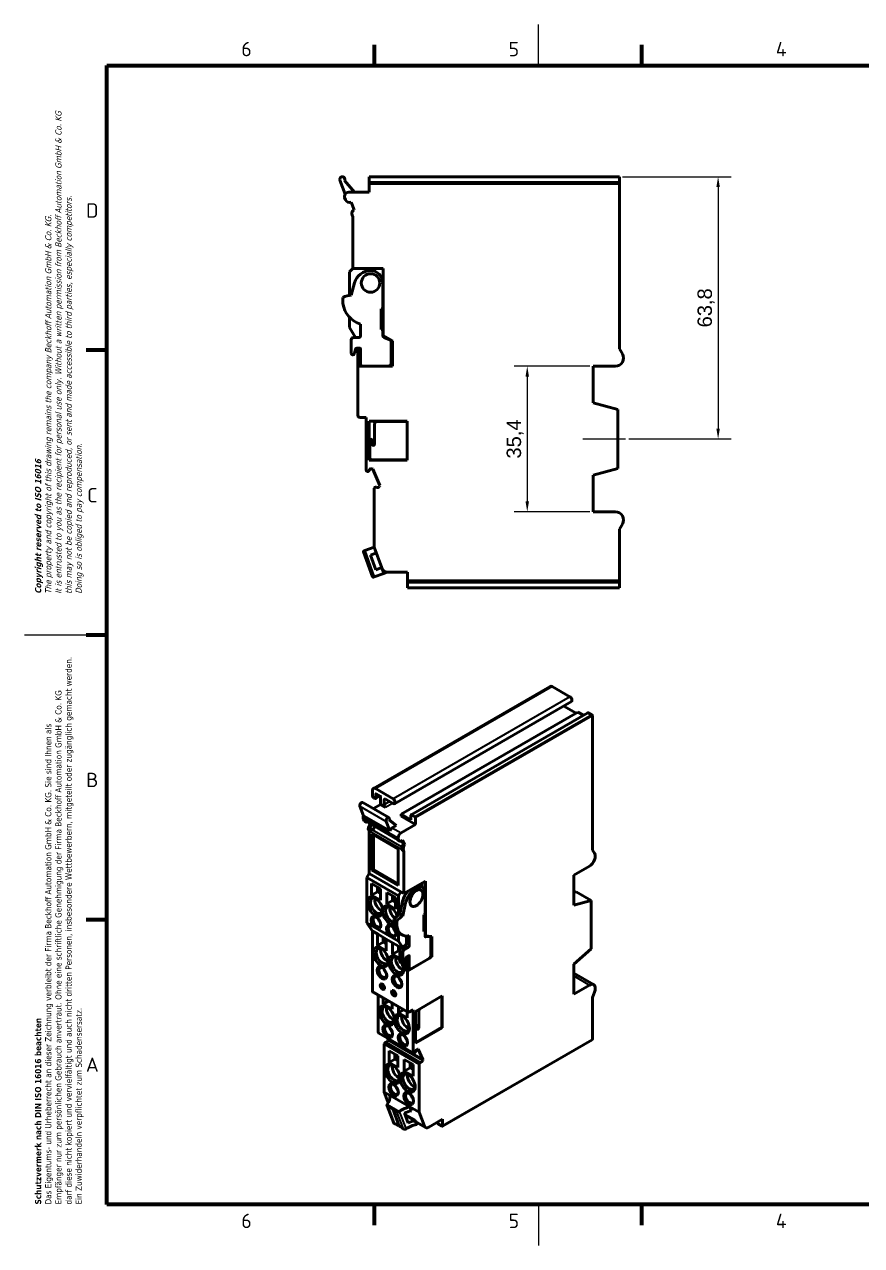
# Model space of a CAD drawing. Header units: millimetres. Extents: x 0 to 415, y 0 to 297.
# Drawn here: x 0 to 203.5, y 0 to 297 of the extents above; entities that cross this region are included whole.
import ezdxf

# ---------------------------------------------------------------- set-up
doc = ezdxf.new("R2010")
doc.units = ezdxf.units.MM
doc.layers.add('Bemaßung (ISO)', color=150, linetype='Continuous', lineweight=25, true_color=0x0080ff)
for name, color, linetype, lineweight in [('Mittellinie (ISO)', 7, 'Continuous', 25), ('Rahmen (ISO)', 7, 'Continuous', 70), ('Rahmen Mittel', 7, 'Continuous', 50), ('Sichtbar (ISO)', 7, 'Continuous', 50), ('Sichtbar schmal (ISO)', 7, 'Continuous', 35)]:
    doc.layers.add(name, color=color, linetype=linetype, lineweight=lineweight)
doc.styles.add('Bezeichnungstext (DIN)', font='arial.ttf')
doc.styles.add('FERTIG Motors-DIN-3_5mm', font='isocpeur.ttf')
doc.styles.add('Notiztext (DIN)', font='arial.ttf')
doc.dimstyles.new('Standard (DIN) online', dxfattribs={"dimtxt": 3.5, "dimasz": 2.5, "dimexe": 3.175, "dimexo": 0.8, "dimgap": 0.8, "dimtad": 1, "dimdec": 1, "dimrnd": 1e-08, "dimtxsty": 'Bezeichnungstext (DIN)', "dimcen": 0.09, "dimdle": 10, "dimclrd": 7, "dimclre": 7, "dimclrt": 7, "dimadec": 0, "dimazin": 2, "dimtfac": 1, "dimtmove": 0, "dimatfit": 3, "dimfxl": 1, "dimtolj": 1, "dimtzin": 0, "dimlwd": 25, "dimlwe": 25, "dimarcsym": 0})

# ---------------------------------------------------------------- blocks, each defined once
blk = doc.blocks.new('Ränder A3-QUER')
at = {"layer": 'Rahmen (ISO)', "lineweight": 25}
for p, q in [((125, 287), (125, 297)), ((20, 148.5), (0, 148.5)), ((125, 10), (125, 0))]:
    blk.add_line(p, q, dxfattribs=at)
at = {"layer": 'Rahmen (ISO)'}
for p, q in [((85, 292), (85, 287)), ((150, 292), (150, 287)), ((20, 287), (410, 287)), ((20, 10), (20, 287)), ((20, 217.75), (15, 217.75)), ((20, 148.5), (15, 148.5)), ((20, 79.25), (15, 79.25)), ((410, 10), (20, 10)), ((85, 10), (85, 5)), ((150, 10), (150, 5))]:
    blk.add_line(p, q, dxfattribs=at)
at = {"layer": 'Rahmen (ISO)', "char_height": 1.5, "attachment_point": 1, "rotation": 90, "line_spacing_factor": 0.987884, "style": 'Notiztext (DIN)'}
for s, insert in [('\\fTahoma|b1|i1;\\H1.5000;Copyright reserved to ISO 16016\\P\\fTahoma|b0|i1;\\H1.5000;The property and copyright of this drawing remains the company Beckhoff Automation GmbH & Co. KG. \\P\\fTahoma|b0|i1;\\H1.5000;It is entrusted to you as the recipient for personal use only. Without a written permission from Beckhoff Automation GmbH & Co. KG \\P\\fTahoma|b0|i1;\\H1.5000;this may not be copied and reproduced, or sent and made accessible to third parties, especially competitors. \\P\\fTahoma|b0|i1;\\H1.5000;Doing so is obliged to pay compensation.', (2.57, 158.5)), ('\\fTahoma|b1|i0;\\H1.5000;Schutzvermerk nach DIN ISO 16016 beachten\\P\\fTahoma|b0|i0;\\H1.5000;Das Eigentums- und Urheberrecht an dieser Zeichnung verbleibt der Firma Beckhoff Automation GmbH & Co. KG. Sie sind Ihnen als\\P\\fTahoma|b0|i0;\\H1.5000;Empfänger nur zum persönlichen Gebrauch anvertraut. Ohne eine schriftliche Genehmigung der Firma Beckhoff Automation GmbH & Co. KG \\P\\fTahoma|b0|i0;\\H1.5000;darf diese nicht kopiert und vervielfältigt und auch nicht dritten Personen, insbesondere Wettbewerbern, mitgeteilt oder zugänglich gemacht werden. \\P\\fTahoma|b0|i0;\\H1.5000;Ein Zuwiderhandeln verpflichtet zum Schadensersatz.', (2.57, 10))]:
    blk.add_mtext(s, dxfattribs=dict(at, insert=insert))
at = {"layer": 'Rahmen Mittel', "char_height": 3.5, "attachment_point": 5, "style": 'FERTIG Motors-DIN-3_5mm'}
for s, insert, width in [('\\fISOCPEUR|b0|i0;6', (54, 291), 65.5864), ('\\fISOCPEUR|b0|i0;5', (119, 291), 65.5864), ('\\fISOCPEUR|b0|i0;4', (184, 291), 65.5864), ('\\fISOCPEUR|b0|i0;D', (16.5, 251.75), 5.0047), ('\\fISOCPEUR|b0|i0;C', (16.5, 182.5), 5.0047), ('\\fISOCPEUR|b0|i0;B', (16.5, 113.25), 5.0047), ('\\fISOCPEUR|b0|i0;A', (16.5, 44), 5.0047), ('\\fISOCPEUR|b0|i0;6', (54, 6), 65.5864), ('\\fISOCPEUR|b0|i0;5', (119, 6), 65.5864), ('\\fISOCPEUR|b0|i0;4', (184, 6), 65.5864)]:
    blk.add_mtext(s, dxfattribs=dict(at, insert=insert, width=width))
blk = doc.blocks.new('*D36')
at = {"layer": 'Bemaßung (ISO)', "color": 7, "lineweight": 25, "transparency": 16777216}
for p, q in [((145.45, 259.97), (171.83, 259.97)), ((168.65, 257.47), (168.65, 198.67)), ((146.95, 196.17), (171.83, 196.17))]:
    blk.add_line(p, q, dxfattribs=at)
at = {"layer": 'Bemaßung (ISO)', "color": 7, "transparency": 16777216}
for points in [[(168.24, 257.47), (169.07, 257.47), (168.65, 259.97)], [(168.24, 198.67), (169.07, 198.67), (168.65, 196.17)]]:
    blk.add_solid(points, dxfattribs=at)
at = {"layer": 'Defpoints', "color": 0, "transparency": 16777216}
for p in [(144.65, 259.97), (146.15, 196.17), (168.65, 196.17)]:
    blk.add_point(p, dxfattribs=at)
at = {"layer": 'Bemaßung (ISO)', "color": 7, "lineweight": 25, "transparency": 16777216, "insert": (163.65, 228.07), "char_height": 3.5, "attachment_point": 2, "rotation": 90, "style": 'Bezeichnungstext (DIN)'}
blk.add_mtext('\\A1;63,8', dxfattribs=at)
blk = doc.blocks.new('*D37')
at = {"layer": 'Bemaßung (ISO)', "color": 7, "lineweight": 25, "transparency": 16777216}
for p, q in [((137.45, 213.87), (119.07, 213.87)), ((122.25, 211.37), (122.25, 180.97)), ((137.45, 178.47), (119.07, 178.47))]:
    blk.add_line(p, q, dxfattribs=at)
at = {"layer": 'Bemaßung (ISO)', "color": 7, "transparency": 16777216}
for points in [[(121.83, 211.37), (122.67, 211.37), (122.25, 213.87)], [(121.83, 180.97), (122.67, 180.97), (122.25, 178.47)]]:
    blk.add_solid(points, dxfattribs=at)
at = {"layer": 'Defpoints', "color": 0, "transparency": 16777216}
for p in [(138.25, 213.87), (122.25, 178.47), (138.25, 178.47)]:
    blk.add_point(p, dxfattribs=at)
at = {"layer": 'Bemaßung (ISO)', "color": 7, "lineweight": 25, "transparency": 16777216, "insert": (117.24, 196.17), "char_height": 3.5, "attachment_point": 2, "rotation": 90, "style": 'Bezeichnungstext (DIN)'}
blk.add_mtext('\\A1;35,4', dxfattribs=at)

msp = doc.modelspace()

# ---------------------------------------------------------------- linework, layer by layer
at = {"layer": 'Mittellinie (ISO)', "linetype": 'Continuous'}
msp.add_line((135.75, 196.17), (146.15, 196.17), dxfattribs=at)
at = {"layer": 'Sichtbar (ISO)'}
for p, q in [((76.72, 259.16), (77.99, 255.68)), ((80.23, 256.17), (77.8, 259.06)), ((144.65, 259.97), (83.85, 259.97)), ((83.85, 259.97), (83.85, 258.57)), ((144.65, 258.57), (83.85, 258.57)), ((83.85, 258.37), (83.85, 258.57)), ((144.65, 259.97), (144.65, 258.57)), ((144.65, 258.37), (144.65, 258.57)), ((83.85, 256.17), (78.85, 256.17)), ((144.65, 258.37), (83.85, 258.37)), ((83.85, 258.37), (83.85, 258.17)), ((83.85, 256.17), (83.85, 258.17)), ((144.65, 258.37), (144.65, 258.17)), ((144.65, 218.13), (144.65, 258.17)), ((77.85, 255.17), (77.85, 254.99)), ((77.86, 254.88), (77.85, 254.88)), ((77.85, 254.88), (78.09, 254.31)), ((79.4, 253.78), (80.18, 251.94)), ((79.65, 250.63), (79.85, 250.17)), ((79.85, 250.17), (79.85, 237.62)), ((79.05, 236.82), (79.85, 237.62)), ((79.85, 237.62), (87.25, 237.62)), ((87.25, 237.62), (87.25, 221.31)), ((79.05, 231.09), (79.05, 236.82)), ((80.28, 234.14), (79.48, 231.12)), ((87.15, 227.82), (87.15, 234.12)), ((77.45, 230.56), (77.45, 229.12)), ((79.05, 223.28), (79.05, 225.75)), ((86.75, 222.82), (86.75, 227.82)), ((86.75, 227.82), (87.15, 227.82)), ((80.47, 220.82), (79.05, 223.28)), ((81.73, 224.12), (81.73, 221.32)), ((87.15, 222.82), (86.75, 222.82)), ((87.15, 221.32), (87.15, 222.82)), ((79.48, 220.32), (79.48, 217.02)), ((81.23, 220.82), (79.98, 220.82)), ((87.25, 221.31), (89.45, 220.04)), ((88.84, 220.28), (87.46, 220.85)), ((89.15, 214.45), (89.15, 219.82)), ((89.45, 220.04), (89.45, 213.92)), ((80.27, 216.94), (80.49, 218.02)), ((80.78, 218.27), (81.53, 218.27)), ((81.05, 213.92), (81.05, 218.27)), ((81.73, 218.07), (81.73, 214.33)), ((145.38, 216.87), (144.65, 218.13)), ((81.05, 213.92), (81.05, 201.92)), ((89.45, 213.92), (81.05, 213.92)), ((138.25, 204.97), (138.25, 213.87)), ((138.25, 213.87), (143.65, 213.87)), ((144.25, 203.36), (138.25, 204.97)), ((144.25, 188.97), (144.25, 203.36)), ((81.55, 201.42), (83.05, 201.42)), ((83.05, 201.42), (83.05, 188.67)), ((83.85, 200.52), (93.05, 200.52)), ((83.85, 191.02), (83.85, 200.52)), ((85.15, 199.92), (85.15, 194.92)), ((93.05, 200.42), (85.65, 200.42)), ((93.05, 200.52), (93.05, 191.02)), ((83.85, 195.72), (83.95, 195.72)), ((83.95, 194.61), (83.85, 194.61)), ((83.95, 195.87), (83.95, 191.62)), ((84.55, 194.89), (84.45, 195.89)), ((84.47, 195.72), (85.05, 195.72)), ((85.05, 195.72), (85.05, 194.69)), ((93.05, 191.02), (83.85, 191.02)), ((84.45, 191.12), (93.05, 191.12)), ((83.8, 188.48), (83.9, 188.66)), ((84.51, 188.89), (84.72, 188.8)), ((84.72, 188.8), (86.39, 184.86)), ((138.25, 187.37), (144.25, 188.97)), ((138.25, 178.47), (138.25, 187.37)), ((85.05, 184.22), (85.05, 169.87)), ((85.72, 184.37), (85.52, 184.43)), ((86.39, 184.86), (86.31, 184.66)), ((143.65, 178.47), (138.25, 178.47)), ((144.65, 174.2), (145.38, 175.47)), ((144.65, 161.77), (144.65, 174.2)), ((82.74, 169.03), (85.05, 169.87)), ((85.05, 169.87), (86.89, 164.82)), ((82.42, 168.75), (84.64, 162.64)), ((82.74, 169.03), (82.7, 169.01)), ((85.56, 168.46), (84.15, 167.94)), ((84.15, 167.94), (85.45, 164.37)), ((87.38, 163.48), (85.07, 162.64)), ((85.45, 164.37), (86.86, 164.89)), ((86.89, 164.82), (87.38, 163.48)), ((87.38, 163.48), (88.2, 163.78)), ((88.39, 163.77), (93.15, 163.77)), ((93.15, 161.77), (93.15, 163.77)), ((85.03, 162.62), (85.07, 162.64)), ((93.15, 161.77), (93.15, 161.57)), ((144.65, 161.57), (93.15, 161.57)), ((93.15, 161.37), (93.15, 161.57)), ((144.65, 161.37), (93.15, 161.37)), ((93.15, 161.37), (93.15, 159.97)), ((144.65, 161.77), (144.65, 161.57)), ((144.65, 161.37), (144.65, 161.57)), ((144.65, 161.37), (144.65, 159.97)), ((144.65, 159.97), (93.15, 159.97)), ((127.83, 136.01), (84.84, 111.19)), ((132.64, 133.47), (128.33, 135.96)), ((132.99, 132.29), (90, 107.47)), ((131.15, 131.23), (134.13, 129.51)), ((134.55, 129.75), (91.56, 104.93)), ((137, 129.6), (94, 104.78)), ((135.91, 128.97), (134.55, 129.75)), ((137.94, 129.1), (137.1, 129.59)), ((138.09, 96.17), (138.09, 128.86)), ((84.63, 110.73), (84.63, 109.51)), ((89.65, 108.65), (85.34, 111.14)), ((82.27, 107.75), (88.63, 104.08)), ((86.61, 107.3), (84.83, 106.27)), ((84.98, 108.89), (85.26, 108.73)), ((86.45, 109.35), (85.36, 108.72)), ((85.41, 108.81), (85.41, 109.79)), ((85.55, 109.87), (86.47, 109.34)), ((86.61, 109.1), (86.61, 107.3)), ((87.81, 106.61), (86.61, 107.3)), ((87.46, 107.22), (87.46, 108.36)), ((87.81, 108.57), (89.65, 107.5)), ((81.57, 106.84), (82.47, 104.51)), ((82.37, 104.03), (82.37, 103.89)), ((88.83, 100.84), (82.47, 104.51)), ((91.56, 104.93), (91.56, 104.44)), ((93.96, 103.54), (91.56, 104.93)), ((95.09, 102.4), (91.56, 104.44)), ((93.96, 104.69), (93.96, 103.54)), ((94.95, 104.28), (94.1, 104.77)), ((95.09, 102.4), (95.09, 104.03)), ((82.38, 103.81), (82.37, 103.8)), ((82.37, 103.8), (82.54, 103.43)), ((82.37, 103.8), (82.72, 103.6)), ((82.38, 103.81), (82.73, 103.61)), ((82.69, 103.26), (83.04, 103.06)), ((82.73, 103.61), (82.72, 103.6)), ((82.72, 103.6), (82.89, 103.23)), ((82.8, 103.5), (90.53, 99.04)), ((83.64, 101.06), (83.78, 100.77)), ((83.73, 102.96), (84.02, 102.35)), ((84.02, 102.35), (84.37, 102.15)), ((84.08, 102.76), (84.37, 102.15)), ((84.88, 102.3), (85.04, 101.97)), ((87.93, 103.16), (88.83, 100.84)), ((90.41, 102.15), (88.7, 103.52)), ((90.41, 102.15), (89.44, 101.59)), ((95.09, 102.4), (91.56, 100.36)), ((84.13, 100.56), (83.78, 100.77)), ((83.78, 100.77), (83.78, 90.52)), ((84, 100.86), (84.13, 100.56)), ((84.13, 100.74), (84.13, 100.56)), ((84.49, 100.12), (90.89, 96.42)), ((84.49, 91.3), (84.49, 100.12)), ((84.84, 91.5), (84.84, 99.91)), ((90.5, 99.1), (90.51, 99.11)), ((90.85, 98.9), (90.5, 99.1)), ((90.67, 98.74), (90.5, 99.1)), ((90.51, 99.11), (90.86, 98.91)), ((91.17, 98.36), (90.82, 98.57)), ((90.85, 99.14), (90.85, 98.99)), ((90.86, 98.91), (90.85, 98.9)), ((90.85, 98.9), (91.02, 98.53)), ((92.15, 97.66), (91.77, 98.47)), ((91.95, 98.64), (92.5, 97.45)), ((90.89, 96.42), (90.89, 87.6)), ((91.91, 96.07), (91.77, 96.37)), ((92.27, 95.87), (91.91, 96.07)), ((92.13, 96.17), (92.27, 95.87)), ((92.5, 97.45), (92.15, 97.66)), ((92.27, 95.87), (92.27, 85.62)), ((138.6, 95.43), (138.09, 96.17)), ((133.56, 90.07), (137.38, 92.28)), ((83.78, 90.52), (83.21, 89.54)), ((83.21, 89.54), (90.94, 85.08)), ((83.21, 89.54), (83.21, 78.49)), ((83.78, 90.52), (91.5, 86.06)), ((84.49, 91.3), (84.84, 91.5)), ((90.89, 87.6), (84.49, 91.3)), ((84.84, 91.5), (90.89, 88.01)), ((133.56, 82.81), (133.56, 90.07)), ((84.42, 85.21), (84.42, 88.03)), ((84.42, 88.03), (86.57, 86.79)), ((85.83, 87.21), (85.83, 86.03)), ((86.57, 86.79), (86.57, 83.97)), ((92.27, 85.62), (97.5, 88.64)), ((96.08, 87.54), (96.79, 87.13)), ((96.43, 86.47), (96.41, 86.48)), ((96.73, 88.2), (96.73, 87.16)), ((97.5, 88.64), (97.5, 75.33)), ((84.42, 85.21), (85.83, 86.03)), ((86.57, 83.97), (84.42, 85.21)), ((85.83, 86.03), (86.57, 85.6)), ((88.09, 83.09), (88.09, 85.91)), ((88.09, 85.91), (90.25, 84.66)), ((88.09, 83.09), (89.51, 83.91)), ((89.51, 85.09), (89.51, 83.91)), ((89.51, 83.91), (90.25, 83.48)), ((90.25, 84.66), (90.25, 81.85)), ((90.94, 85.08), (91.5, 86.06)), ((90.94, 80.36), (90.94, 85.08)), ((91.28, 80.58), (91.85, 83.38)), ((91.5, 86.06), (92.27, 85.62)), ((97.41, 80.61), (97.41, 85.76)), ((133.56, 85.91), (134.13, 86.07)), ((137.8, 83.94), (133.56, 82.81)), ((134.13, 86.07), (137.8, 83.94)), ((137.8, 72.2), (137.8, 83.94)), ((90.25, 81.85), (88.09, 83.09)), ((91.28, 80.58), (91.99, 80.17)), ((92.55, 82.97), (91.99, 80.17)), ((94.18, 82.57), (94.16, 82.58)), ((97.13, 80.45), (97.41, 80.61)), ((97.13, 76.37), (97.13, 80.45)), ((83.21, 78.49), (90.94, 74.03)), ((83.21, 78.49), (84.63, 76.48)), ((89.84, 78.12), (89.84, 79.3)), ((89.84, 79.3), (90.55, 78.89)), ((89.84, 78.12), (90.55, 77.71)), ((90.55, 78.89), (90.55, 77.71)), ((84.63, 76.48), (85.83, 75.78)), ((84.63, 76.48), (84.63, 61.86)), ((85.83, 72.97), (85.83, 75.78)), ((85.83, 75.78), (87.99, 74.54)), ((87.24, 74.97), (87.24, 73.78)), ((87.99, 74.54), (89.51, 73.66)), ((87.99, 74.54), (87.99, 71.72)), ((90.94, 74.03), (90.94, 76.05)), ((91.05, 75.98), (91.76, 75.57)), ((92.87, 73.5), (92.87, 75.29)), ((93.58, 75.38), (93.58, 73.09)), ((97.13, 76.69), (97.41, 76.53)), ((97.41, 76.53), (97.13, 76.37)), ((97.41, 75.3), (97.41, 76.53)), ((97.5, 75.33), (97.41, 75.38)), ((97.5, 75.33), (99.05, 75.19)), ((98.61, 75.15), (97.63, 75.05)), ((98.52, 75.24), (98.72, 75.12)), ((98.82, 70.52), (98.82, 74.9)), ((99.05, 75.19), (99.05, 70.19)), ((85.83, 72.97), (87.24, 73.78)), ((87.99, 71.72), (85.83, 72.97)), ((87.24, 73.78), (87.99, 73.35)), ((89.51, 70.84), (89.51, 73.66)), ((89.51, 73.66), (91.66, 72.42)), ((89.51, 70.84), (90.92, 71.66)), ((90.92, 72.84), (90.92, 71.66)), ((90.92, 71.66), (91.28, 71.45)), ((91.96, 72.57), (90.94, 74.03)), ((91.28, 69.07), (91.28, 71.76)), ((91.63, 72.38), (92.52, 72.89)), ((91.66, 72.42), (91.66, 72.4)), ((91.66, 72.42), (91.68, 72.41)), ((91.99, 71.36), (91.99, 68.66)), ((93.22, 72.48), (92.34, 71.97)), ((133.56, 68.44), (137.8, 72.2)), ((91.28, 69.82), (89.51, 70.84)), ((91.36, 68.89), (92.07, 68.48)), ((92.35, 67.2), (92.35, 68.56)), ((92.55, 68.92), (92.7, 69.9)), ((92.87, 67.79), (92.87, 70.19)), ((92.91, 70.21), (93.44, 70.52)), ((99.05, 70.19), (93.11, 66.76)), ((93.58, 70.44), (93.58, 67.38)), ((98.4, 69.83), (93.73, 67.14)), ((99.05, 70.19), (98.8, 70.34)), ((133.56, 61.17), (133.56, 68.44)), ((92.97, 67.56), (92.35, 67.2)), ((93.11, 66.76), (92.35, 67.2)), ((92.97, 67.56), (93.68, 67.16)), ((93.11, 66.76), (93.11, 56.96)), ((133.56, 66.25), (138.38, 63.47)), ((137.38, 63.37), (133.56, 61.17)), ((84.73, 61.63), (93.22, 56.73)), ((86.04, 60.88), (86.04, 51.86)), ((87.24, 58.76), (87.24, 60.18)), ((87.24, 58.76), (88.48, 59.47)), ((95.09, 56.96), (101.6, 60.72)), ((101.49, 60.66), (101.49, 53.11)), ((101.6, 60.72), (101.6, 52.96)), ((138.09, 60.3), (138.6, 61.63)), ((138.09, 50.15), (138.09, 60.3)), ((89.4, 57.51), (87.24, 58.76)), ((89.4, 58.94), (89.4, 57.51)), ((90.92, 56.64), (90.92, 58.06)), ((90.92, 56.64), (92.15, 57.35)), ((93.08, 55.39), (90.92, 56.64)), ((93.08, 56.81), (93.08, 55.39)), ((93.47, 56.76), (94.53, 57.37)), ((94.53, 57.37), (94.53, 46.96)), ((95.09, 49.21), (95.09, 56.96)), ((95.91, 57.07), (95.91, 52.98)), ((95.09, 53.74), (95.36, 53.59)), ((95.48, 52.71), (95.41, 53.49)), ((86.13, 51.68), (94.61, 46.78)), ((101.6, 52.96), (95.09, 49.21)), ((95.41, 49.59), (101.49, 53.11)), ((101.6, 52.96), (101.42, 53.06)), ((87.46, 49.04), (87.46, 37.33)), ((87.46, 49.04), (95.94, 44.14)), ((87.93, 49.44), (87.79, 49.41)), ((88.25, 50.45), (88.41, 50.12)), ((88.41, 50.12), (88.35, 49.92)), ((88.41, 50.12), (96.89, 45.22)), ((95.09, 49.61), (95.16, 49.57)), ((95.56, 47.74), (95.71, 47.76)), ((95.71, 47.76), (96.89, 45.22)), ((138.04, 50.05), (101.63, 29.03)), ((88.66, 44.55), (88.66, 47.37)), ((88.66, 47.37), (90.82, 46.12)), ((88.66, 44.55), (90.07, 45.37)), ((90.82, 43.31), (88.66, 44.55)), ((90.07, 46.55), (90.07, 45.37)), ((90.07, 45.37), (90.82, 44.94)), ((90.82, 46.12), (90.82, 43.31)), ((92.34, 42.43), (92.34, 45.25)), ((92.34, 45.25), (94.49, 44)), ((95.06, 47.12), (95.13, 47.3)), ((96.89, 45.22), (96.83, 45.02)), ((92.34, 42.43), (93.75, 43.25)), ((94.49, 41.18), (92.34, 42.43)), ((93.75, 44.43), (93.75, 43.25)), ((93.75, 43.25), (94.49, 42.82)), ((94.49, 44), (94.49, 41.18)), ((95.94, 44.14), (95.94, 32.43)), ((96.41, 44.54), (96.28, 44.51)), ((87.46, 37.33), (88.91, 36.49)), ((87.46, 37.33), (88.46, 34.74)), ((88.91, 36.49), (93.71, 33.71)), ((88.17, 33.96), (89.78, 29.8)), ((89.53, 33.29), (91.15, 29.07)), ((93.71, 33.71), (95.94, 32.43)), ((93.71, 33.71), (94.08, 32.77)), ((92.37, 32.19), (93.29, 29.81)), ((92.51, 31.82), (95, 30.39)), ((95, 30.39), (95.01, 30.34)), ((95.01, 30.34), (95.36, 29.45)), ((95.28, 30.02), (97.5, 28.73)), ((95.36, 29.45), (95.69, 29.78)), ((95.94, 32.43), (97.24, 29.06)), ((98.3, 28.81), (101.67, 30.75)), ((100.54, 30.1), (100.54, 29.77)), ((101.67, 29.12), (101.67, 30.75)), ((100.68, 29.53), (101.53, 29.04))]:
    msp.add_line(p, q, dxfattribs=at)
msp.add_circle((84.15, 234.12), 2.25, dxfattribs=at)
for centre, radius, start, end in [((77.29, 259.37), 0.6, 329.4712, 200), ((78.85, 255.17), 1, 90, 180), ((78.25, 254.99), 0.4, 180, 194.8369), ((79.01, 254.7), 1, 203, 293), ((80.57, 251.02), 1, 113, 203), ((84.15, 233.12), 4, 90, 165.1236), ((84.15, 234.12), 3, 0, 90), ((79.48, 227.12), 4, 90, 120.4974), ((83.4, 229.88), 6, 187.3012, 253.8258), ((79.98, 220.32), 0.5, 90, 180), ((81.23, 221.32), 0.5, 270, 0), ((87.65, 221.32), 0.5, 180, 247.3801), ((88.65, 219.82), 0.5, 0, 67.3801), ((79.88, 217.02), 0.4, 180, 348.8861), ((80.78, 217.97), 0.3, 90, 168.8861), ((81.53, 218.07), 0.2, 0, 90), ((143.65, 215.87), 2, 270, 30), ((82.23, 214.33), 0.5, 180, 235.1102), ((85.15, 229.24), 15.7, 282.514, 283.3126), ((88.65, 214.45), 0.5, 283.3126, 0), ((81.55, 201.92), 0.5, 180, 270), ((85.65, 199.92), 0.5, 90, 180), ((84.2, 195.87), 0.25, 5.8379, 180), ((84.85, 194.92), 0.3, 185.8379, 0), ((84.45, 191.62), 0.5, 180, 270), ((83.45, 188.67), 0.4, 180, 332.4753), ((84.33, 188.43), 0.49, 68, 152.4753), ((85.41, 184.05), 0.4, 73.5247, 154.6455), ((85.85, 184.84), 0.49, 253.5247, 338), ((143.65, 176.47), 2, 330, 90), ((88.39, 165.37), 1.6, 200, 270)]:
    msp.add_arc(centre, radius, start, end, dxfattribs=at)
for centre, major_axis, ratio, start_param, end_param in [((128.33, 135.14), (-0.5, 0.866), 0.57735, 5.497787, 6.283185), ((132.64, 132.9), (0.35, -0.606), 0.57735, 0, 2.356194), ((137.1, 129.43), (-0.1, 0.173), 0.57735, 5.497787, 6.283185), ((137.94, 128.94), (-0.1, 0.173), 0.57735, 3.926991, 5.497787), ((85.34, 110.32), (-0.5, 0.866), 0.57735, 5.497787, 7.068583), ((85.55, 109.71), (-0.1, 0.173), 0.57735, 5.497787, 7.068583), ((81.97, 107.23), (0.3, 0.52), 0.57735, 0, 2.70526), ((84.98, 109.3), (0.25, -0.433), 0.57735, 3.926991, 5.497787), ((85.26, 108.89), (0.1, -0.173), 0.57735, 5.497787, 7.068583), ((86.47, 109.18), (0.1, -0.173), 0.57735, 0.785398, 2.356194), ((87.81, 108.16), (-0.25, 0.433), 0.57735, 5.497787, 7.068583), ((87.81, 107.01), (-0.25, 0.433), 0.57735, 0.785398, 2.356194), ((89.65, 108.08), (0.35, -0.606), 0.57735, 5.497787, 8.63938), ((83.07, 104.44), (-0.5, -0.866), 0.57735, 4.960471, 5.497787), ((88.33, 103.56), (0.3, 0.52), 0.57735, 4.964959, 8.988446), ((94.1, 104.61), (-0.1, 0.173), 0.57735, 5.497787, 7.068583), ((94.95, 104.12), (-0.1, 0.173), 0.57735, 3.926991, 5.497787), ((82.65, 104.05), (-0.2, -0.346), 0.57735, 5.497787, 5.756739), ((83.19, 104.13), (-0.5, -0.866), 0.57735, 5.899213, 6.283185), ((83, 103.85), (-0.2, -0.346), 0.57735, 5.756739, 6.283185), ((83.54, 103.92), (-0.5, -0.866), 0.57735, 5.899213, 7.026579), ((84.29, 101.76), (-0.5, -0.866), 0.57735, 4.328417, 5.899213), ((84.65, 101.56), (-0.5, -0.866), 0.57735, 4.328417, 5.899213), ((84.37, 100.88), (0.166, 0.287), 0.57735, 0.161612, 2.356194), ((84.71, 101.62), (0.25, 0.433), 0.57735, 3.303204, 5.899213), ((89.44, 100.77), (-0.5, -0.866), 0.57735, 3.926991, 4.960471), ((91.32, 99.43), (-0.5, -0.866), 0.57735, 5.899213, 6.283185), ((91.56, 99.54), (-0.5, -0.866), 0.57735, 3.926991, 5.497787), ((91.13, 99.15), (-0.2, -0.346), 0.57735, 5.497787, 5.756739), ((91.67, 99.23), (-0.5, -0.866), 0.57735, 5.899213, 7.470009), ((92.42, 97.06), (-0.5, -0.866), 0.57735, 4.328417, 5.899213), ((92.78, 96.86), (-0.5, -0.866), 0.57735, 4.328417, 5.899213), ((137.38, 93.91), (1, 1.73), 0.57735, 3.926991, 6.021386), ((94.58, 84.12), (2, 3.46), 0.57735, 1.303522, 2.096552), ((95.29, 83.71), (-2, -3.46), 0.57735, 3.926991, 5.238145), ((95.29, 84.53), (1.12, 1.95), 0.57735, 0, 3.141593), ((95.29, 84.53), (1.5, 2.6), 0.57735, 5.497787, 7.068583), ((94.58, 84.94), (1.5, 2.6), 0.57735, 0, 0.184804), ((85.6, 82.65), (-1.05, 1.82), 0.57735, 5.610706, 10.097257), ((86.66, 83.27), (1.05, -1.82), 0.57735, 3.671063, 5.753715), ((88.92, 80.33), (1.3, -2.25), 0.57735, 1.163723, 6.035415), ((89.28, 80.53), (-1.05, 1.82), 0.57735, 5.610706, 9.030206), ((90.34, 81.14), (1.05, -1.82), 0.57735, 3.671063, 5.330125), ((91.28, 77.32), (2, 3.46), 0.57735, 0.785398, 1.317679), ((85.71, 78.67), (-0.68, 1.17), 0.57735, 5.603511, 10.104452), ((86.91, 79.37), (0.68, -1.17), 0.57735, 4.335229, 5.089549), ((89.38, 76.55), (-0.68, 1.17), 0.57735, 5.603511, 10.104452), ((90.59, 77.24), (0.68, -1.17), 0.57735, 4.335229, 5.089549), ((94.05, 81.17), (-3, -5.2), 0.57735, 5.625218, 6.283185), ((91.99, 76.91), (-2, -3.46), 0.57735, 3.926991, 4.459272), ((94.76, 80.77), (-3, -5.2), 0.57735, 5.625218, 6.786291), ((97.76, 75.51), (-0.25, -0.433), 0.57735, 5.497787, 6.673792), ((98.47, 74.69), (0.25, 0.433), 0.57735, 5.497787, 6.673792), ((87.01, 70.41), (-1.05, 1.82), 0.57735, 5.610706, 10.097257), ((88.08, 71.02), (1.05, -1.82), 0.57735, 3.671063, 5.753715), ((91.63, 71.97), (0.25, 0.433), 0.57735, 0.785398, 2.356194), ((92.34, 71.56), (-0.25, -0.433), 0.57735, 3.926991, 5.497787), ((92.52, 73.3), (0.25, 0.433), 0.57735, 3.926991, 5.497787), ((93.22, 72.89), (-0.25, -0.433), 0.57735, 0.785398, 2.356194), ((90.34, 68.08), (1.3, -2.25), 0.57735, 1.81922, 7.78854), ((90.69, 68.28), (-1.05, 1.82), 0.57735, 5.610706, 10.097257), ((91.75, 68.89), (1.05, -1.82), 0.57735, 3.671063, 5.753715), ((91.56, 69.23), (-0.2, -0.346), 0.57735, 5.497787, 6.283185), ((92.27, 68.83), (-0.2, -0.346), 0.57735, 5.497787, 8.445406), ((92.91, 69.97), (0.15, 0.26), 0.57735, 0.785398, 2.162221), ((93.44, 70.36), (0.1, 0.173), 0.57735, 5.497787, 7.068583), ((96, 80.96), (7.85, 13.6), 0.57735, 4.145401, 4.159339), ((98.47, 70.31), (0.25, 0.433), 0.57735, 4.159339, 5.497787), ((87.12, 66.42), (-0.68, 1.17), 0.57735, 5.603511, 10.104452), ((88.32, 67.12), (0.68, -1.17), 0.57735, 4.335229, 5.089549), ((90.8, 64.3), (-0.68, 1.17), 0.57735, 5.603511, 10.104452), ((93.22, 68), (-0.25, -0.433), 0.57735, 5.497787, 6.283185), ((93.93, 67.59), (-0.25, -0.433), 0.57735, 5.497787, 6.459642), ((87.32, 63.13), (0.25, -0.433), 0.57735, 3.204791, 6.219987), ((87.6, 63.29), (-0.365, 0.633), 0.57735, 0.885, 2.256593), ((92, 65), (0.68, -1.17), 0.57735, 4.335229, 5.089549), ((137.38, 61.74), (1, 1.73), 0.57735, 4.974188, 7.068583), ((84.98, 62.07), (-0.25, -0.433), 0.57735, 5.497787, 6.283185), ((90.07, 61.54), (0.25, -0.433), 0.57735, 3.204791, 6.219987), ((90.36, 61.7), (-0.365, 0.633), 0.57735, 0.885, 2.256593), ((88.43, 56.2), (-1.05, 1.82), 0.57735, 5.610706, 10.097257), ((89.49, 56.81), (1.05, -1.82), 0.57735, 3.671063, 5.753715), ((93.47, 57.17), (-0.25, -0.433), 0.57735, 5.497787, 7.068583), ((96.26, 57.27), (-0.25, -0.433), 0.57735, 4.378018, 5.497787), ((88.54, 52.22), (-0.68, 1.17), 0.57735, 5.603511, 10.104452), ((92.11, 54.08), (-1.05, 1.82), 0.57735, 5.610706, 10.097257), ((93.17, 54.69), (1.05, -1.82), 0.57735, 3.671063, 5.753715), ((95.24, 53.37), (0.125, 0.217), 0.57735, 5.599678, 7.995879), ((86.33, 52.02), (-0.2, -0.346), 0.57735, 5.497787, 6.283185), ((89.74, 52.91), (0.68, -1.17), 0.57735, 4.335229, 5.089549), ((92.21, 50.09), (-0.68, 1.17), 0.57735, 5.603511, 10.104452), ((93.41, 50.79), (0.68, -1.17), 0.57735, 4.335229, 5.089549), ((95.69, 52.86), (-0.15, -0.26), 0.57735, 5.599678, 8.63938), ((87.71, 49.05), (-0.2, -0.346), 0.57735, 3.639443, 5.055268), ((88.03, 49.88), (-0.245, -0.424), 0.57735, 0.49785, 1.972222), ((95.41, 50), (-0.25, -0.433), 0.57735, 5.948814, 7.068583), ((95.43, 47.29), (0.245, 0.424), 0.57735, 0.401426, 1.875798), ((137.94, 50.23), (0.1, -0.173), 0.57735, 0, 0.785398), ((94.81, 47.12), (-0.2, -0.346), 0.57735, 5.497787, 8.158983), ((96.51, 44.98), (-0.245, -0.424), 0.57735, 0.49785, 1.972222), ((89.84, 41.99), (-1.05, 1.82), 0.57735, 5.610706, 10.097257), ((90.9, 42.6), (1.05, -1.82), 0.57735, 3.671063, 5.753715), ((93.52, 39.87), (-1.05, 1.82), 0.57735, 5.610706, 10.097257), ((94.58, 40.48), (1.05, -1.82), 0.57735, 3.671063, 5.753715), ((96.2, 44.15), (-0.2, -0.346), 0.57735, 3.639443, 5.055268), ((89.95, 38.01), (-0.68, 1.17), 0.57735, 5.603511, 10.104452), ((91.15, 38.7), (0.68, -1.17), 0.57735, 4.335229, 5.089549), ((84.06, 35.63), (4.67, 1.8), 0.739997, 5.46017, 6.025148), ((93.63, 35.89), (-0.68, 1.17), 0.57735, 5.603511, 10.104452), ((94.83, 36.58), (0.68, -1.17), 0.57735, 4.335229, 5.089549), ((88.62, 34.19), (-0.467, -0.18), 0.739997, 5.46017, 5.548158), ((93.92, 29.94), (4.67, 1.8), 0.739997, 1.33545, 1.900428), ((94.28, 29), (-4.67, -1.8), 0.739997, 4.477043, 4.840627), ((90.87, 32.89), (0.467, 0.18), 0.739997, 4.954033, 5.042021), ((95.2, 26.61), (4.67, 1.8), 0.739997, 1.33545, 1.699034), ((96.08, 31.4), (-0.8, -1.39), 0.57735, 5.846853, 6.283185), ((100.68, 29.69), (0.1, -0.173), 0.57735, 3.926991, 5.497787), ((92.52, 28.62), (-0.467, -0.18), 0.739997, 1.81244, 1.900428), ((95.57, 25.67), (-4.67, -1.8), 0.739997, 4.477043, 5.042021), ((98.3, 30.12), (-0.8, -1.39), 0.57735, 5.846853, 7.068583), ((101.53, 29.2), (0.1, -0.173), 0.57735, 5.497787, 7.068583)]:
    msp.add_ellipse(centre, major_axis=major_axis, ratio=ratio, start_param=start_param, end_param=end_param, dxfattribs=at)
for centre, major_axis in [((95.31, 84.52), (-1.12, -1.95)), ((85.25, 82.45), (1.3, -2.25)), ((85.49, 78.55), (0.83, -1.43)), ((89.17, 76.43), (0.83, -1.43)), ((86.66, 70.2), (1.3, -2.25)), ((86.91, 66.3), (0.83, -1.43)), ((90.59, 64.18), (0.83, -1.43)), ((87.03, 62.96), (-0.365, 0.633)), ((89.79, 61.37), (-0.365, 0.633)), ((88.08, 55.99), (1.3, -2.25)), ((91.75, 53.87), (1.3, -2.25)), ((88.32, 52.1), (0.83, -1.43)), ((92, 49.97), (0.83, -1.43)), ((89.49, 41.79), (1.3, -2.25)), ((93.17, 39.66), (1.3, -2.25)), ((89.74, 37.89), (0.83, -1.43)), ((93.41, 35.77), (0.83, -1.43))]:
    msp.add_ellipse(centre, major_axis=major_axis, ratio=0.57735, dxfattribs=at)
for points, knots in [([(82.42, 168.75), (82.42, 168.75), (82.42, 168.76), (82.44, 168.8), (82.45, 168.82), (82.49, 168.87), (82.52, 168.9), (82.58, 168.95), (82.62, 168.97), (82.67, 169), (82.69, 169.01), (82.7, 169.01)], [-0.13992905, -0.13992905, -0.13992905, -0.13992905, -0.12560592, -0.12560592, -0.11128279, -0.11128279, -0.09656015, -0.09656015, -0.08183751, -0.08183751, -0.07714922, -0.07714922, -0.07714922, -0.07714922]), ([(85.03, 162.62), (85.01, 162.62), (85, 162.61), (84.94, 162.6), (84.89, 162.59), (84.81, 162.59), (84.77, 162.6), (84.71, 162.61), (84.69, 162.62), (84.65, 162.63), (84.64, 162.64), (84.64, 162.64)], [-0.482567, -0.482567, -0.482567, -0.482567, -0.47787871, -0.47787871, -0.46315607, -0.46315607, -0.44843343, -0.44843343, -0.4341103, -0.4341103, -0.41978716, -0.41978716, -0.41978716, -0.41978716]), ([(88.18, 34.29), (88.18, 34.28), (88.17, 34.27), (88.15, 34.21), (88.14, 34.17), (88.14, 34.07), (88.15, 34.02), (88.18, 33.94), (88.2, 33.89), (88.26, 33.82), (88.29, 33.79), (88.35, 33.75), (88.38, 33.74), (88.41, 33.74)], [-0.20270889, -0.20270889, -0.20270889, -0.20270889, -0.1980206, -0.1980206, -0.18329796, -0.18329796, -0.16857532, -0.16857532, -0.15425219, -0.15425219, -0.13992905, -0.13992905, -0.12814486, -0.12814486, -0.12814486, -0.12814486]), ([(88.41, 33.74), (88.44, 33.74), (88.46, 33.73), (88.76, 33.68), (89.09, 33.55), (89.4, 33.37), (89.46, 33.33), (89.53, 33.29)], [0.066642, 0.066642, 0.066642, 0.066642, 0.0749515, 0.0749515, 0.1815548, 0.1815548, 0.2078919, 0.2078919, 0.2078919, 0.2078919]), ([(89.53, 33.29), (89.6, 33.25), (89.66, 33.22), (89.98, 33.04), (90.25, 32.82), (90.47, 32.57), (90.48, 32.55), (90.5, 32.53)], [0.1552178, 0.1552178, 0.1552178, 0.1552178, 0.1815548, 0.1815548, 0.2881581, 0.2881581, 0.2964677, 0.2964677, 0.2964677, 0.2964677]), ([(89.99, 29.64), (89.96, 29.65), (89.92, 29.67), (89.86, 29.71), (89.83, 29.73), (89.79, 29.76), (89.78, 29.78), (89.78, 29.8)], [-0.43157136, -0.43157136, -0.43157136, -0.43157136, -0.41978716, -0.41978716, -0.40546403, -0.40546403, -0.39340803, -0.39340803, -0.39340803, -0.39340803]), ([(90.5, 32.53), (90.52, 32.51), (90.55, 32.48), (90.61, 32.45), (90.65, 32.44), (90.73, 32.43), (90.77, 32.44), (90.85, 32.46), (90.9, 32.48), (90.99, 32.52), (91.03, 32.55), (91.09, 32.58), (91.1, 32.59), (91.12, 32.6)], [-0.15171325, -0.15171325, -0.15171325, -0.15171325, -0.13992905, -0.13992905, -0.12560592, -0.12560592, -0.11128279, -0.11128279, -0.09656015, -0.09656015, -0.08183751, -0.08183751, -0.07714922, -0.07714922, -0.07714922, -0.07714922]), ([(91.15, 29.07), (91.09, 29.11), (91.03, 29.15), (90.71, 29.33), (90.38, 29.48), (90.04, 29.62), (90.02, 29.63), (89.99, 29.64)], [0.5183275, 0.5183275, 0.5183275, 0.5183275, 0.5446645, 0.5446645, 0.6512678, 0.6512678, 0.6595773, 0.6595773, 0.6595773, 0.6595773]), ([(92.08, 28.43), (92.07, 28.45), (92.05, 28.46), (91.87, 28.62), (91.6, 28.82), (91.29, 29), (91.22, 29.03), (91.15, 29.07)], [0.4297517, 0.4297517, 0.4297517, 0.4297517, 0.4380612, 0.4380612, 0.5446645, 0.5446645, 0.5710015, 0.5710015, 0.5710015, 0.5710015]), ([(92.76, 28.33), (92.75, 28.32), (92.73, 28.31), (92.67, 28.29), (92.62, 28.28), (92.52, 28.27), (92.46, 28.27), (92.37, 28.29), (92.32, 28.31), (92.23, 28.34), (92.19, 28.36), (92.12, 28.4), (92.1, 28.42), (92.08, 28.43)], [-0.482567, -0.482567, -0.482567, -0.482567, -0.47787871, -0.47787871, -0.46315607, -0.46315607, -0.44843343, -0.44843343, -0.4341103, -0.4341103, -0.41978716, -0.41978716, -0.40800297, -0.40800297, -0.40800297, -0.40800297])]:
    msp.add_open_spline(points, degree=3, knots=knots, dxfattribs=at)
at = {"layer": 'Sichtbar schmal (ISO)'}
for p, q in [((144.65, 258.17), (83.85, 258.17)), ((82.74, 169.03), (85.07, 162.64)), ((144.65, 161.77), (93.15, 161.77)), ((128.33, 135.96), (85.34, 111.14)), ((132.64, 133.47), (89.65, 108.65)), ((137.1, 129.59), (94.1, 104.77)), ((137.94, 129.1), (94.95, 104.28)), ((138.09, 128.86), (95.09, 104.03)), ((85.55, 109.87), (85.41, 109.79)), ((86.4, 109.38), (85.41, 108.81)), ((87.81, 108.57), (87.46, 108.36)), ((88.8, 107.99), (87.46, 107.22)), ((87.81, 106.61), (89.51, 107.59)), ((81.57, 106.84), (87.93, 103.16)), ((82.37, 104.03), (90.85, 99.14)), ((82.37, 103.89), (90.85, 98.99)), ((82.54, 103.43), (82.89, 103.23)), ((83.64, 101.06), (84, 100.86)), ((84.5, 101.17), (91.77, 96.98)), ((85.04, 101.97), (90.68, 98.71)), ((89.44, 101.59), (91.56, 100.36)), ((84.13, 100.74), (91.8, 96.31)), ((91.02, 98.53), (90.67, 98.74)), ((91.37, 98.32), (92.01, 97.94)), ((92.13, 96.17), (91.77, 96.37)), ((94.95, 87.17), (95.29, 86.98)), ((91.85, 83.38), (92.55, 82.97)), ((97.44, 75.16), (97.63, 75.05)), ((98.43, 75.25), (98.61, 75.15)), ((91.28, 71.76), (91.99, 71.36)), ((91.63, 72.38), (92.34, 71.97)), ((92.52, 72.89), (93.22, 72.48)), ((92.87, 73.5), (93.58, 73.09)), ((91.28, 69.07), (91.99, 68.66)), ((93.44, 70.52), (93.58, 70.44)), ((92.87, 67.79), (93.58, 67.38)), ((133.56, 65.58), (137.38, 63.37)), ((84.63, 61.86), (93.11, 56.96)), ((95.59, 57.25), (95.91, 57.07)), ((86.04, 51.86), (94.53, 46.96)), ((95.43, 53.26), (95.91, 52.98)), ((87.79, 49.41), (96.28, 44.51)), ((87.93, 49.44), (96.41, 44.54)), ((88.35, 49.92), (96.83, 45.02)), ((138.09, 50.15), (101.67, 29.12)), ((88.18, 34.29), (91.12, 32.6)), ((88.41, 33.74), (89.99, 29.64)), ((90.5, 32.53), (92.08, 28.43)), ((91.15, 32.62), (92.8, 28.35)), ((95.01, 30.34), (97.24, 29.06))]:
    msp.add_line(p, q, dxfattribs=at)

# ---------------------------------------------------------------- block references
msp.add_blockref('Ränder A3-QUER', (0, 0))

# ---------------------------------------------------------------- dimensions: what is measured, and where the dimension line sits
at = {"layer": 'Bemaßung (ISO)', "color": 7, "lineweight": 25}
for base, p1, p2, picture, middle in [((168.65, 196.17), (144.65, 259.97), (146.15, 196.17), '*D36', (168.65, 228.07)), ((122.25, 178.47), (138.25, 213.87), (138.25, 178.47), '*D37', (122.25, 196.17))]:
    dim = msp.add_linear_dim(base=base, p1=p1, p2=p2, angle=90, dimstyle='Standard (DIN) online', override={"dimgap": 0.8, "dimdec": 1, "dimtol": 0, "dimlim": 0, "dimtp": 0, "dimtm": 0, "dimtdec": 2, "dimtofl": 0, "dimatfit": 1}, dxfattribs=at)
    dim.commit()
    dim.dimension.update_dxf_attribs({"geometry": picture, "text_midpoint": middle, "dimtype": 160})

doc.saveas('drawing.dxf')
